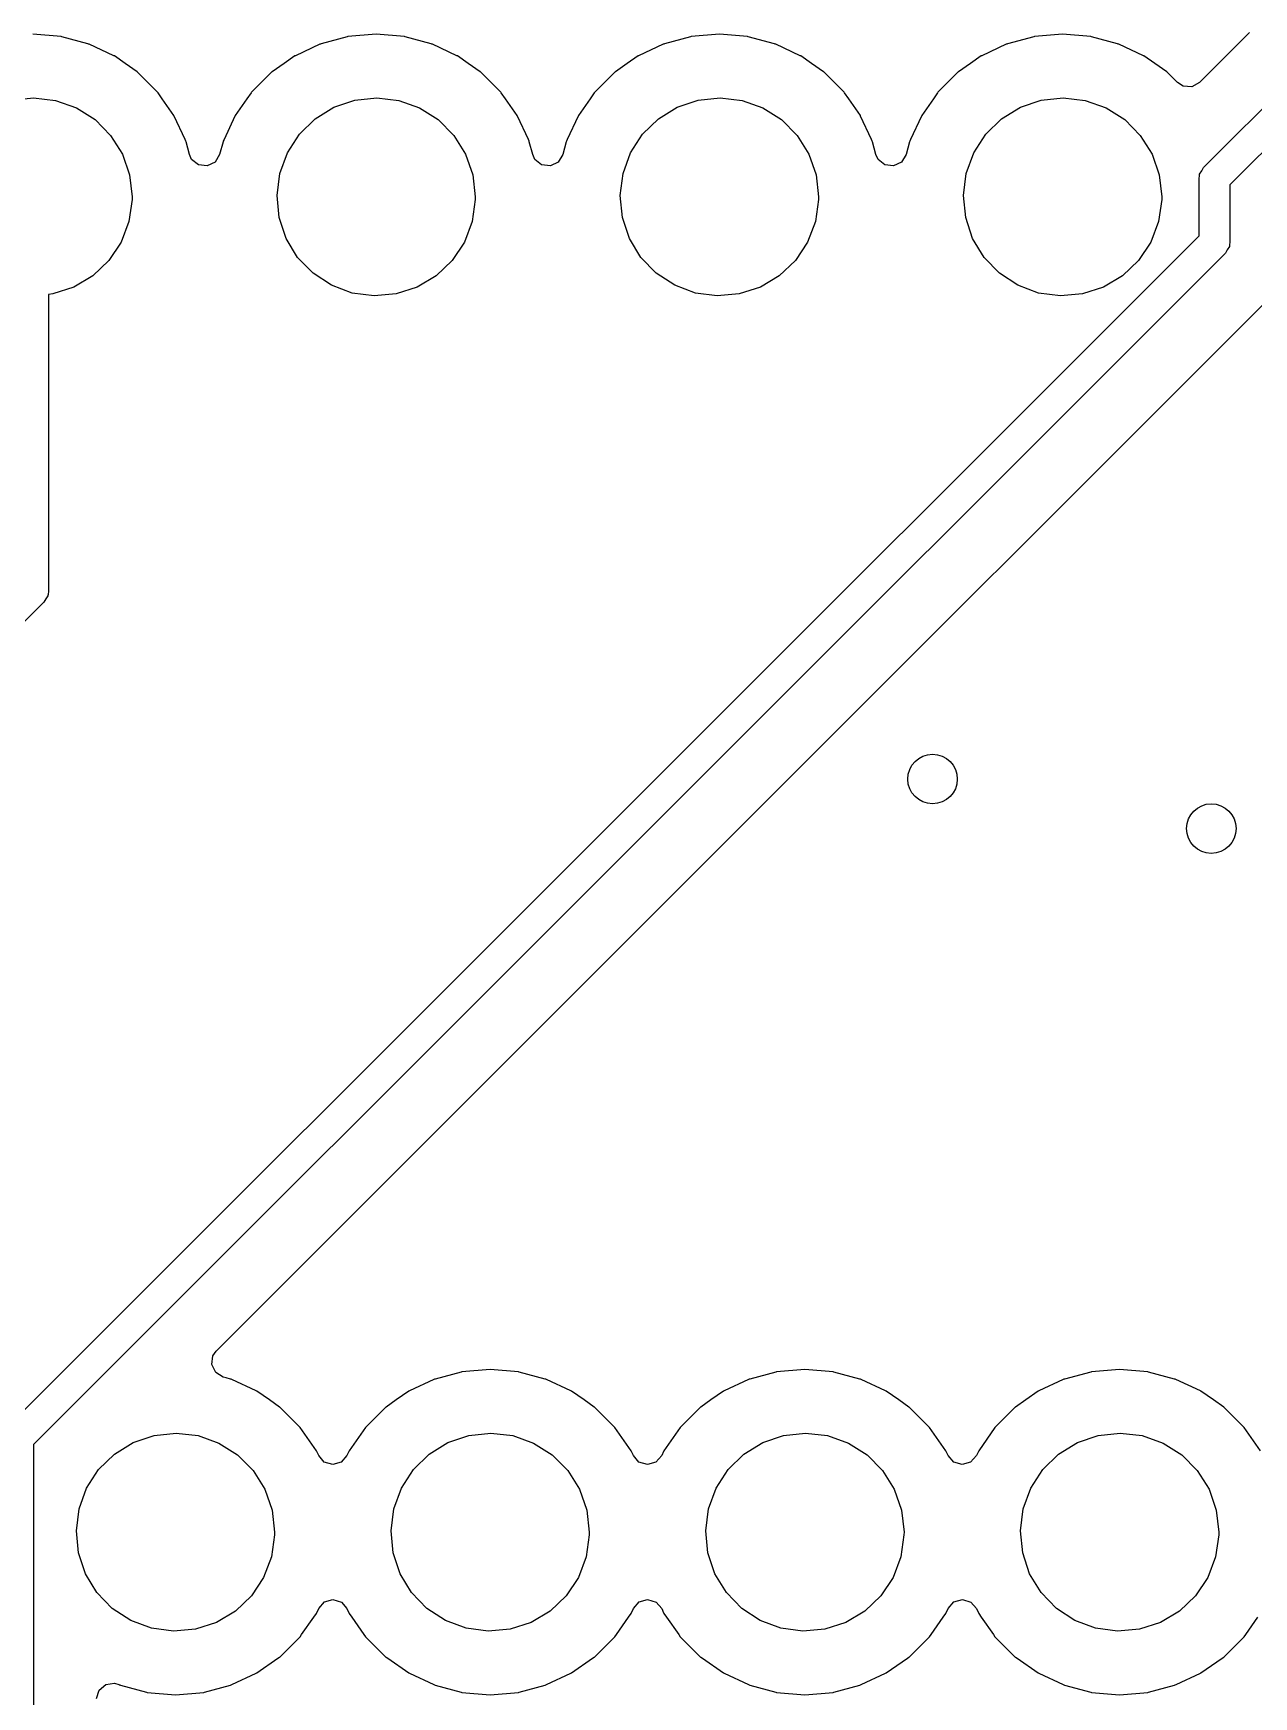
# Model space of a CAD drawing. Extents: x 0.3 to 11.5, y -8.2 to 3.2.
# Drawn here: x 6.452 to 6.84, y -2.124 to -1.595 of the extents above; entities that cross this region are included whole.
import ezdxf

# ---------------------------------------------------------------- set-up
doc = ezdxf.new("R2010")
doc.units = 0
doc.header["$MEASUREMENT"] = 0
doc.layers.add('BLACK', color=7, linetype='CONTINUOUS')

msp = doc.modelspace()

# ---------------------------------------------------------------- linework, layer by layer
at = {"layer": 'BLACK', "linetype": 'CONTINUOUS'}
for p, q in [((6.82411, -1.63755), (6.9141, -1.54756)), ((6.91961, -1.55596), (6.83251, -1.64307)), ((6.46115, -1.59592), (6.45217, -1.59514)), ((6.46136, -1.59598), (6.46115, -1.59592)), ((6.46965, -1.5982), (6.46136, -1.59598)), ((6.46136, -1.59598), (6.46136, -1.59598)), ((6.55204, -1.59598), (6.54375, -1.5982)), ((6.55224, -1.59592), (6.55204, -1.59598)), ((6.55204, -1.59598), (6.55204, -1.59598)), ((6.56122, -1.59514), (6.55224, -1.59592)), ((6.5702, -1.59592), (6.56122, -1.59514)), ((6.57041, -1.59598), (6.5702, -1.59592)), ((6.5787, -1.5982), (6.57041, -1.59598)), ((6.57041, -1.59598), (6.57041, -1.59598)), ((6.66109, -1.59598), (6.6528, -1.5982)), ((6.6613, -1.59592), (6.66109, -1.59598)), ((6.66109, -1.59598), (6.66109, -1.59598)), ((6.67028, -1.59514), (6.6613, -1.59592)), ((6.67926, -1.59592), (6.67028, -1.59514)), ((6.67947, -1.59598), (6.67926, -1.59592)), ((6.68776, -1.5982), (6.67947, -1.59598)), ((6.67947, -1.59598), (6.67947, -1.59598)), ((6.77015, -1.59598), (6.76186, -1.5982)), ((6.77035, -1.59592), (6.77015, -1.59598)), ((6.77015, -1.59598), (6.77015, -1.59598)), ((6.77933, -1.59514), (6.77035, -1.59592)), ((6.78831, -1.59592), (6.77933, -1.59514)), ((6.78852, -1.59598), (6.78831, -1.59592)), ((6.79681, -1.5982), (6.78852, -1.59598)), ((6.78852, -1.59598), (6.78852, -1.59598)), ((6.8382, -1.59515), (6.82285, -1.6105)), ((6.83871, -1.59455), (6.8382, -1.59515)), ((6.46986, -1.59826), (6.46965, -1.5982)), ((6.46965, -1.5982), (6.46965, -1.5982)), ((6.47005, -1.59835), (6.46986, -1.59826)), ((6.47783, -1.60197), (6.47005, -1.59835)), ((6.47005, -1.59835), (6.47005, -1.59835)), ((6.47803, -1.60207), (6.47783, -1.60197)), ((6.47783, -1.60197), (6.47783, -1.60197)), ((6.48143, -1.60445), (6.47803, -1.60207)), ((6.53537, -1.60207), (6.53197, -1.60445)), ((6.53556, -1.60197), (6.53537, -1.60207)), ((6.54334, -1.59835), (6.53556, -1.60197)), ((6.53556, -1.60197), (6.53556, -1.60197)), ((6.54354, -1.59826), (6.54334, -1.59835)), ((6.54334, -1.59835), (6.54334, -1.59835)), ((6.54375, -1.5982), (6.54354, -1.59826)), ((6.54375, -1.5982), (6.54375, -1.5982)), ((6.57891, -1.59826), (6.5787, -1.5982)), ((6.5787, -1.5982), (6.5787, -1.5982)), ((6.57911, -1.59835), (6.57891, -1.59826)), ((6.58688, -1.60197), (6.57911, -1.59835)), ((6.57911, -1.59835), (6.57911, -1.59835)), ((6.58708, -1.60207), (6.58688, -1.60197)), ((6.58688, -1.60197), (6.58688, -1.60197)), ((6.59048, -1.60445), (6.58708, -1.60207)), ((6.64442, -1.60207), (6.64102, -1.60445)), ((6.64462, -1.60197), (6.64442, -1.60207)), ((6.6524, -1.59835), (6.64462, -1.60197)), ((6.64462, -1.60197), (6.64462, -1.60197)), ((6.65259, -1.59826), (6.6524, -1.59835)), ((6.6524, -1.59835), (6.6524, -1.59835)), ((6.6528, -1.5982), (6.65259, -1.59826)), ((6.6528, -1.5982), (6.6528, -1.5982)), ((6.68797, -1.59826), (6.68776, -1.5982)), ((6.68776, -1.5982), (6.68776, -1.5982)), ((6.68816, -1.59835), (6.68797, -1.59826)), ((6.69594, -1.60197), (6.68816, -1.59835)), ((6.68816, -1.59835), (6.68816, -1.59835)), ((6.69614, -1.60207), (6.69594, -1.60197)), ((6.69594, -1.60197), (6.69594, -1.60197)), ((6.69954, -1.60445), (6.69614, -1.60207)), ((6.75348, -1.60207), (6.75008, -1.60445)), ((6.75367, -1.60197), (6.75348, -1.60207)), ((6.76145, -1.59835), (6.75367, -1.60197)), ((6.75367, -1.60197), (6.75367, -1.60197)), ((6.76165, -1.59826), (6.76145, -1.59835)), ((6.76145, -1.59835), (6.76145, -1.59835)), ((6.76186, -1.5982), (6.76165, -1.59826)), ((6.76186, -1.5982), (6.76186, -1.5982)), ((6.79702, -1.59826), (6.79681, -1.5982)), ((6.79681, -1.5982), (6.79681, -1.5982)), ((6.79722, -1.59835), (6.79702, -1.59826)), ((6.80499, -1.60197), (6.79722, -1.59835)), ((6.79722, -1.59835), (6.79722, -1.59835)), ((6.80519, -1.60207), (6.80499, -1.60197)), ((6.80499, -1.60197), (6.80499, -1.60197)), ((6.80859, -1.60445), (6.80519, -1.60207)), ((6.48523, -1.60711), (6.48143, -1.60445)), ((6.48541, -1.60724), (6.48523, -1.60711)), ((6.48523, -1.60711), (6.48523, -1.60711)), ((6.49178, -1.61361), (6.48541, -1.60724)), ((6.52798, -1.60724), (6.52161, -1.61361)), ((6.52816, -1.60711), (6.52798, -1.60724)), ((6.53197, -1.60445), (6.52816, -1.60711)), ((6.52816, -1.60711), (6.52816, -1.60711)), ((6.59429, -1.60711), (6.59048, -1.60445)), ((6.59446, -1.60724), (6.59429, -1.60711)), ((6.59429, -1.60711), (6.59429, -1.60711)), ((6.60084, -1.61361), (6.59446, -1.60724)), ((6.63704, -1.60724), (6.63067, -1.61361)), ((6.63722, -1.60711), (6.63704, -1.60724)), ((6.64102, -1.60445), (6.63722, -1.60711)), ((6.63722, -1.60711), (6.63722, -1.60711)), ((6.70334, -1.60711), (6.69954, -1.60445)), ((6.70352, -1.60724), (6.70334, -1.60711)), ((6.70334, -1.60711), (6.70334, -1.60711)), ((6.70989, -1.61361), (6.70352, -1.60724)), ((6.74609, -1.60724), (6.73972, -1.61361)), ((6.74627, -1.60711), (6.74609, -1.60724)), ((6.75008, -1.60445), (6.74627, -1.60711)), ((6.74627, -1.60711), (6.74627, -1.60711)), ((6.8124, -1.60711), (6.80859, -1.60445)), ((6.81257, -1.60724), (6.8124, -1.60711)), ((6.8124, -1.60711), (6.8124, -1.60711)), ((6.81583, -1.6105), (6.81257, -1.60724)), ((6.81761, -1.61164), (6.81583, -1.6105)), ((6.8204, -1.61184), (6.81761, -1.61164)), ((6.82285, -1.6105), (6.8204, -1.61184)), ((6.44541, -1.61609), (6.45239, -1.61536)), ((6.45239, -1.61536), (6.45936, -1.61619)), ((6.45936, -1.61619), (6.46598, -1.61854)), ((6.49191, -1.61379), (6.49178, -1.61361)), ((6.49325, -1.6157), (6.49191, -1.61379)), ((6.49191, -1.61379), (6.49191, -1.61379)), ((6.49695, -1.62099), (6.49325, -1.6157)), ((6.52015, -1.6157), (6.51644, -1.62099)), ((6.52149, -1.61379), (6.52015, -1.6157)), ((6.52161, -1.61361), (6.52149, -1.61379)), ((6.52149, -1.61379), (6.52149, -1.61379)), ((6.54781, -1.61835), (6.55446, -1.61609)), ((6.55446, -1.61609), (6.56144, -1.61536)), ((6.56144, -1.61536), (6.56842, -1.61619)), ((6.56842, -1.61619), (6.57503, -1.61854)), ((6.60096, -1.61379), (6.60084, -1.61361)), ((6.6023, -1.6157), (6.60096, -1.61379)), ((6.60096, -1.61379), (6.60096, -1.61379)), ((6.60601, -1.62099), (6.6023, -1.6157)), ((6.6292, -1.6157), (6.6255, -1.62099)), ((6.63054, -1.61379), (6.6292, -1.6157)), ((6.63067, -1.61361), (6.63054, -1.61379)), ((6.63054, -1.61379), (6.63054, -1.61379)), ((6.65687, -1.61835), (6.66352, -1.61609)), ((6.66352, -1.61609), (6.6705, -1.61536)), ((6.6705, -1.61536), (6.67747, -1.61619)), ((6.67747, -1.61619), (6.68409, -1.61854)), ((6.71002, -1.61379), (6.70989, -1.61361)), ((6.71136, -1.6157), (6.71002, -1.61379)), ((6.71002, -1.61379), (6.71002, -1.61379)), ((6.71506, -1.62099), (6.71136, -1.6157)), ((6.73826, -1.6157), (6.73455, -1.62099)), ((6.7396, -1.61379), (6.73826, -1.6157)), ((6.73972, -1.61361), (6.7396, -1.61379)), ((6.7396, -1.61379), (6.7396, -1.61379)), ((6.76592, -1.61835), (6.77257, -1.61609)), ((6.77257, -1.61609), (6.77955, -1.61536)), ((6.77955, -1.61536), (6.78653, -1.61619)), ((6.78653, -1.61619), (6.79314, -1.61854)), ((6.46598, -1.61854), (6.4719, -1.6223)), ((6.4719, -1.6223), (6.47685, -1.62729)), ((6.49705, -1.62119), (6.49695, -1.62099)), ((6.50053, -1.62865), (6.49705, -1.62119)), ((6.49705, -1.62119), (6.49705, -1.62119)), ((6.51635, -1.62119), (6.51287, -1.62865)), ((6.51644, -1.62099), (6.51635, -1.62119)), ((6.51635, -1.62119), (6.51635, -1.62119)), ((6.53682, -1.62694), (6.54183, -1.62203)), ((6.54183, -1.62203), (6.54781, -1.61835)), ((6.57503, -1.61854), (6.58096, -1.6223)), ((6.58096, -1.6223), (6.58591, -1.62729)), ((6.6061, -1.62119), (6.60601, -1.62099)), ((6.60958, -1.62865), (6.6061, -1.62119)), ((6.6061, -1.62119), (6.6061, -1.62119)), ((6.6254, -1.62119), (6.62192, -1.62865)), ((6.6255, -1.62099), (6.6254, -1.62119)), ((6.6254, -1.62119), (6.6254, -1.62119)), ((6.64587, -1.62694), (6.65089, -1.62203)), ((6.65089, -1.62203), (6.65687, -1.61835)), ((6.68409, -1.61854), (6.69002, -1.6223)), ((6.69002, -1.6223), (6.69496, -1.62729)), ((6.71516, -1.62119), (6.71506, -1.62099)), ((6.71864, -1.62865), (6.71516, -1.62119)), ((6.71516, -1.62119), (6.71516, -1.62119)), ((6.73446, -1.62119), (6.73098, -1.62865)), ((6.73455, -1.62099), (6.73446, -1.62119)), ((6.73446, -1.62119), (6.73446, -1.62119)), ((6.75493, -1.62694), (6.75994, -1.62203)), ((6.75994, -1.62203), (6.76592, -1.61835)), ((6.79314, -1.61854), (6.79907, -1.6223)), ((6.79907, -1.6223), (6.80402, -1.62729)), ((6.47685, -1.62729), (6.48057, -1.63324)), ((6.53301, -1.63285), (6.53682, -1.62694)), ((6.58591, -1.62729), (6.58963, -1.63324)), ((6.64207, -1.63285), (6.64587, -1.62694)), ((6.69496, -1.62729), (6.69868, -1.63324)), ((6.75112, -1.63285), (6.75493, -1.62694)), ((6.80402, -1.62729), (6.80774, -1.63324)), ((6.48057, -1.63324), (6.48288, -1.63987)), ((6.50076, -1.62916), (6.50053, -1.62865)), ((6.50082, -1.62937), (6.50076, -1.62916)), ((6.50191, -1.63343), (6.50082, -1.62937)), ((6.50082, -1.62937), (6.50082, -1.62937)), ((6.50259, -1.63492), (6.50191, -1.63343)), ((6.51149, -1.63343), (6.51003, -1.63581)), ((6.51257, -1.62937), (6.51149, -1.63343)), ((6.51263, -1.62916), (6.51257, -1.62937)), ((6.51257, -1.62937), (6.51257, -1.62937)), ((6.51287, -1.62865), (6.51263, -1.62916)), ((6.53061, -1.63944), (6.53301, -1.63285)), ((6.58963, -1.63324), (6.59194, -1.63987)), ((6.60982, -1.62916), (6.60958, -1.62865)), ((6.60987, -1.62937), (6.60982, -1.62916)), ((6.61096, -1.63343), (6.60987, -1.62937)), ((6.60987, -1.62937), (6.60987, -1.62937)), ((6.61164, -1.63492), (6.61096, -1.63343)), ((6.62054, -1.63343), (6.61909, -1.63581)), ((6.62163, -1.62937), (6.62054, -1.63343)), ((6.62169, -1.62916), (6.62163, -1.62937)), ((6.62163, -1.62937), (6.62163, -1.62937)), ((6.62192, -1.62865), (6.62169, -1.62916)), ((6.63967, -1.63944), (6.64207, -1.63285)), ((6.69868, -1.63324), (6.70099, -1.63987)), ((6.71887, -1.62916), (6.71864, -1.62865)), ((6.71893, -1.62937), (6.71887, -1.62916)), ((6.72002, -1.63343), (6.71893, -1.62937)), ((6.71893, -1.62937), (6.71893, -1.62937)), ((6.7207, -1.63492), (6.72002, -1.63343)), ((6.7296, -1.63343), (6.72814, -1.63581)), ((6.73068, -1.62937), (6.7296, -1.63343)), ((6.73074, -1.62916), (6.73068, -1.62937)), ((6.73068, -1.62937), (6.73068, -1.62937)), ((6.73098, -1.62865), (6.73074, -1.62916)), ((6.74872, -1.63944), (6.75112, -1.63285)), ((6.80774, -1.63324), (6.81005, -1.63987)), ((6.50474, -1.6367), (6.50259, -1.63492)), ((6.50752, -1.63703), (6.50474, -1.6367)), ((6.51003, -1.63581), (6.50752, -1.63703)), ((6.6138, -1.6367), (6.61164, -1.63492)), ((6.61657, -1.63703), (6.6138, -1.6367)), ((6.61909, -1.63581), (6.61657, -1.63703)), ((6.72285, -1.6367), (6.7207, -1.63492)), ((6.72563, -1.63703), (6.72285, -1.6367)), ((6.72814, -1.63581), (6.72563, -1.63703)), ((6.82287, -1.63963), (6.82353, -1.63861)), ((6.82353, -1.63861), (6.82411, -1.63755)), ((6.48288, -1.63987), (6.48367, -1.64685)), ((6.52973, -1.64641), (6.53061, -1.63944)), ((6.59194, -1.63987), (6.59272, -1.64685)), ((6.63879, -1.64641), (6.63967, -1.63944)), ((6.70099, -1.63987), (6.70178, -1.64685)), ((6.74784, -1.64641), (6.74872, -1.63944)), ((6.81005, -1.63987), (6.81083, -1.64685)), ((6.82267, -1.64103), (6.8228, -1.64016)), ((6.82267, -1.65921), (6.82267, -1.64103)), ((6.82278, -1.63998), (6.82284, -1.63988)), ((6.8228, -1.64016), (6.82278, -1.63998)), ((6.82284, -1.63988), (6.82287, -1.63963)), ((6.83251, -1.64307), (6.83251, -1.66124)), ((6.48365, -1.64773), (6.48268, -1.65468)), ((6.48367, -1.64685), (6.48365, -1.64773)), ((6.53042, -1.6534), (6.52973, -1.64641)), ((6.59271, -1.64773), (6.59173, -1.65468)), ((6.59272, -1.64685), (6.59271, -1.64773)), ((6.63947, -1.6534), (6.63879, -1.64641)), ((6.70176, -1.64773), (6.70079, -1.65468)), ((6.70178, -1.64685), (6.70176, -1.64773)), ((6.74853, -1.6534), (6.74784, -1.64641)), ((6.81082, -1.64773), (6.80984, -1.65468)), ((6.81083, -1.64685), (6.81082, -1.64773)), ((6.48268, -1.65468), (6.48018, -1.66125)), ((6.53263, -1.66006), (6.53042, -1.6534)), ((6.59173, -1.65468), (6.58924, -1.66125)), ((6.64169, -1.66006), (6.63947, -1.6534)), ((6.70079, -1.65468), (6.69829, -1.66125)), ((6.75074, -1.66006), (6.74853, -1.6534)), ((6.80984, -1.65468), (6.80735, -1.66125)), ((6.44397, -2.03791), (6.82267, -1.65921)), ((6.53627, -1.66607), (6.53263, -1.66006)), ((6.64533, -1.66607), (6.64169, -1.66006)), ((6.75438, -1.66607), (6.75074, -1.66006)), ((6.83107, -1.66472), (6.45237, -2.04343)), ((6.48018, -1.66125), (6.4763, -1.6671)), ((6.58924, -1.66125), (6.58535, -1.6671)), ((6.69829, -1.66125), (6.69441, -1.6671)), ((6.80735, -1.66125), (6.80346, -1.6671)), ((6.83165, -1.66366), (6.83107, -1.66472)), ((6.83231, -1.66264), (6.83165, -1.66366)), ((6.83235, -1.66239), (6.83231, -1.66264)), ((6.8324, -1.66229), (6.83235, -1.66239)), ((6.83251, -1.66124), (6.83239, -1.66211)), ((6.83239, -1.66211), (6.8324, -1.66229)), ((6.4763, -1.6671), (6.47121, -1.67194)), ((6.54115, -1.67112), (6.53627, -1.66607)), ((6.58535, -1.6671), (6.58027, -1.67194)), ((6.6502, -1.67112), (6.64533, -1.66607)), ((6.69441, -1.6671), (6.68932, -1.67194)), ((6.75926, -1.67112), (6.75438, -1.66607)), ((6.80346, -1.6671), (6.79838, -1.67194)), ((6.46518, -1.67553), (6.4585, -1.6777)), ((6.47121, -1.67194), (6.46518, -1.67553)), ((6.54702, -1.67496), (6.54115, -1.67112)), ((6.5536, -1.67741), (6.54702, -1.67496)), ((6.57424, -1.67553), (6.56756, -1.6777)), ((6.58027, -1.67194), (6.57424, -1.67553)), ((6.65608, -1.67496), (6.6502, -1.67112)), ((6.66266, -1.67741), (6.65608, -1.67496)), ((6.68329, -1.67553), (6.67661, -1.6777)), ((6.68932, -1.67194), (6.68329, -1.67553)), ((6.76513, -1.67496), (6.75926, -1.67112)), ((6.77172, -1.67741), (6.76513, -1.67496)), ((6.79235, -1.67553), (6.78567, -1.6777)), ((6.79838, -1.67194), (6.79235, -1.67553)), ((6.4585, -1.6777), (6.45709, -1.67783)), ((6.45709, -1.67783), (6.45709, -1.77224)), ((6.56056, -1.67834), (6.5536, -1.67741)), ((6.56756, -1.6777), (6.56056, -1.67834)), ((6.66962, -1.67834), (6.66266, -1.67741)), ((6.67661, -1.6777), (6.66962, -1.67834)), ((6.67266, -1.85144), (6.84289, -1.68122)), ((6.77868, -1.67834), (6.77172, -1.67741)), ((6.78567, -1.6777), (6.77868, -1.67834)), ((6.45565, -1.77572), (6.20237, -2.029)), ((6.45623, -1.77466), (6.45565, -1.77572)), ((6.45689, -1.77364), (6.45623, -1.77466)), ((6.45692, -1.77339), (6.45689, -1.77364)), ((6.45698, -1.77329), (6.45692, -1.77339)), ((6.45709, -1.77224), (6.45696, -1.77311)), ((6.45696, -1.77311), (6.45698, -1.77329)), ((6.51041, -2.0137), (6.67266, -1.85144)), ((6.50936, -2.01525), (6.51041, -2.0137)), ((6.50903, -2.01803), (6.50936, -2.01525)), ((6.51025, -2.02054), (6.50903, -2.01803)), ((6.59744, -2.01955), (6.58847, -2.02033)), ((6.60642, -2.02033), (6.59744, -2.01955)), ((6.69744, -2.01955), (6.68847, -2.02033)), ((6.70642, -2.02033), (6.69744, -2.01955)), ((6.79744, -2.01955), (6.78847, -2.02033)), ((6.80642, -2.02033), (6.79744, -2.01955)), ((6.51263, -2.022), (6.51025, -2.02054)), ((6.51352, -2.02224), (6.51263, -2.022)), ((6.51492, -2.02261), (6.51352, -2.02224)), ((6.51513, -2.02267), (6.51492, -2.02261)), ((6.51492, -2.02261), (6.51492, -2.02261)), ((6.51533, -2.02276), (6.51513, -2.02267)), ((6.5231, -2.02638), (6.51533, -2.02276)), ((6.51533, -2.02276), (6.51533, -2.02276)), ((6.57956, -2.02276), (6.57178, -2.02638)), ((6.57976, -2.02267), (6.57956, -2.02276)), ((6.57956, -2.02276), (6.57956, -2.02276)), ((6.57997, -2.02261), (6.57976, -2.02267)), ((6.58826, -2.02039), (6.57997, -2.02261)), ((6.57997, -2.02261), (6.57997, -2.02261)), ((6.58847, -2.02033), (6.58826, -2.02039)), ((6.58826, -2.02039), (6.58826, -2.02039)), ((6.60663, -2.02039), (6.60642, -2.02033)), ((6.61492, -2.02261), (6.60663, -2.02039)), ((6.60663, -2.02039), (6.60663, -2.02039)), ((6.61513, -2.02267), (6.61492, -2.02261)), ((6.61492, -2.02261), (6.61492, -2.02261)), ((6.61533, -2.02276), (6.61513, -2.02267)), ((6.6231, -2.02638), (6.61533, -2.02276)), ((6.61533, -2.02276), (6.61533, -2.02276)), ((6.67956, -2.02276), (6.67178, -2.02638)), ((6.67976, -2.02267), (6.67956, -2.02276)), ((6.67956, -2.02276), (6.67956, -2.02276)), ((6.67997, -2.02261), (6.67976, -2.02267)), ((6.68826, -2.02039), (6.67997, -2.02261)), ((6.67997, -2.02261), (6.67997, -2.02261)), ((6.68847, -2.02033), (6.68826, -2.02039)), ((6.68826, -2.02039), (6.68826, -2.02039)), ((6.70663, -2.02039), (6.70642, -2.02033)), ((6.71492, -2.02261), (6.70663, -2.02039)), ((6.70663, -2.02039), (6.70663, -2.02039)), ((6.71513, -2.02267), (6.71492, -2.02261)), ((6.71492, -2.02261), (6.71492, -2.02261)), ((6.71533, -2.02276), (6.71513, -2.02267)), ((6.7231, -2.02638), (6.71533, -2.02276)), ((6.71533, -2.02276), (6.71533, -2.02276)), ((6.77956, -2.02276), (6.77178, -2.02638)), ((6.77976, -2.02267), (6.77956, -2.02276)), ((6.77956, -2.02276), (6.77956, -2.02276)), ((6.77997, -2.02261), (6.77976, -2.02267)), ((6.78826, -2.02039), (6.77997, -2.02261)), ((6.77997, -2.02261), (6.77997, -2.02261)), ((6.78847, -2.02033), (6.78826, -2.02039)), ((6.78826, -2.02039), (6.78826, -2.02039)), ((6.80663, -2.02039), (6.80642, -2.02033)), ((6.81492, -2.02261), (6.80663, -2.02039)), ((6.80663, -2.02039), (6.80663, -2.02039)), ((6.81513, -2.02267), (6.81492, -2.02261)), ((6.81492, -2.02261), (6.81492, -2.02261)), ((6.81533, -2.02276), (6.81513, -2.02267)), ((6.8231, -2.02638), (6.81533, -2.02276)), ((6.81533, -2.02276), (6.81533, -2.02276)), ((6.52311, -2.02638), (6.5231, -2.02638)), ((6.5233, -2.02648), (6.52311, -2.02638)), ((6.52728, -2.02926), (6.5233, -2.02648)), ((6.53051, -2.03152), (6.52728, -2.02926)), ((6.56761, -2.02926), (6.56438, -2.03152)), ((6.57159, -2.02648), (6.56761, -2.02926)), ((6.57178, -2.02638), (6.57159, -2.02648)), ((6.57178, -2.02638), (6.57178, -2.02638)), ((6.6233, -2.02648), (6.6231, -2.02638)), ((6.6231, -2.02638), (6.6231, -2.02638)), ((6.62728, -2.02926), (6.6233, -2.02648)), ((6.63051, -2.03152), (6.62728, -2.02926)), ((6.66761, -2.02926), (6.66438, -2.03152)), ((6.67159, -2.02648), (6.66761, -2.02926)), ((6.67178, -2.02638), (6.67159, -2.02648)), ((6.67178, -2.02638), (6.67178, -2.02638)), ((6.7233, -2.02648), (6.7231, -2.02638)), ((6.7231, -2.02638), (6.7231, -2.02638)), ((6.72728, -2.02926), (6.7233, -2.02648)), ((6.73051, -2.03152), (6.72728, -2.02926)), ((6.76761, -2.02926), (6.76438, -2.03152)), ((6.77159, -2.02648), (6.76761, -2.02926)), ((6.77178, -2.02638), (6.77159, -2.02648)), ((6.77178, -2.02638), (6.77178, -2.02638)), ((6.8233, -2.02648), (6.8231, -2.02638)), ((6.8231, -2.02638), (6.8231, -2.02638)), ((6.82728, -2.02926), (6.8233, -2.02648)), ((6.83051, -2.03152), (6.82728, -2.02926)), ((6.53069, -2.03165), (6.53051, -2.03152)), ((6.53051, -2.03152), (6.53051, -2.03152)), ((6.53706, -2.03802), (6.53069, -2.03165)), ((6.5642, -2.03165), (6.55783, -2.03802)), ((6.56438, -2.03152), (6.5642, -2.03165)), ((6.56438, -2.03152), (6.56438, -2.03152)), ((6.63069, -2.03165), (6.63051, -2.03152)), ((6.63051, -2.03152), (6.63051, -2.03152)), ((6.63706, -2.03802), (6.63069, -2.03165)), ((6.6642, -2.03165), (6.65783, -2.03802)), ((6.66438, -2.03152), (6.6642, -2.03165)), ((6.66438, -2.03152), (6.66438, -2.03152)), ((6.73069, -2.03165), (6.73051, -2.03152)), ((6.73051, -2.03152), (6.73051, -2.03152)), ((6.73706, -2.03802), (6.73069, -2.03165)), ((6.7642, -2.03165), (6.75783, -2.03802)), ((6.76438, -2.03152), (6.7642, -2.03165)), ((6.76438, -2.03152), (6.76438, -2.03152)), ((6.83069, -2.03165), (6.83051, -2.03152)), ((6.83051, -2.03152), (6.83051, -2.03152)), ((6.83706, -2.03802), (6.83069, -2.03165)), ((6.48403, -2.04276), (6.49068, -2.0405)), ((6.49068, -2.0405), (6.49766, -2.03976)), ((6.49766, -2.03976), (6.50464, -2.0406)), ((6.50464, -2.0406), (6.51125, -2.04295)), ((6.54223, -2.0454), (6.53706, -2.03802)), ((6.55783, -2.03802), (6.55266, -2.0454)), ((6.58403, -2.04276), (6.59068, -2.0405)), ((6.59068, -2.0405), (6.59766, -2.03976)), ((6.59766, -2.03976), (6.60464, -2.0406)), ((6.60464, -2.0406), (6.61125, -2.04295)), ((6.64223, -2.0454), (6.63706, -2.03802)), ((6.65783, -2.03802), (6.65266, -2.0454)), ((6.68403, -2.04276), (6.69068, -2.0405)), ((6.69068, -2.0405), (6.69766, -2.03976)), ((6.69766, -2.03976), (6.70464, -2.0406)), ((6.70464, -2.0406), (6.71125, -2.04295)), ((6.74223, -2.0454), (6.73706, -2.03802)), ((6.75783, -2.03802), (6.75266, -2.0454)), ((6.78403, -2.04276), (6.79068, -2.0405)), ((6.79068, -2.0405), (6.79766, -2.03976)), ((6.79766, -2.03976), (6.80464, -2.0406)), ((6.80464, -2.0406), (6.81125, -2.04295)), ((6.84223, -2.0454), (6.83706, -2.03802)), ((6.45237, -2.04343), (6.45237, -2.17696)), ((6.47805, -2.04644), (6.48403, -2.04276)), ((6.51125, -2.04295), (6.51718, -2.04671)), ((6.54232, -2.0456), (6.54223, -2.0454)), ((6.54295, -2.04695), (6.54232, -2.0456)), ((6.54232, -2.0456), (6.54232, -2.0456)), ((6.55257, -2.0456), (6.55194, -2.04695)), ((6.55266, -2.0454), (6.55257, -2.0456)), ((6.55257, -2.0456), (6.55257, -2.0456)), ((6.57805, -2.04644), (6.58403, -2.04276)), ((6.61125, -2.04295), (6.61718, -2.04671)), ((6.64232, -2.0456), (6.64223, -2.0454)), ((6.64295, -2.04695), (6.64232, -2.0456)), ((6.64232, -2.0456), (6.64232, -2.0456)), ((6.65257, -2.0456), (6.65194, -2.04695)), ((6.65266, -2.0454), (6.65257, -2.0456)), ((6.65257, -2.0456), (6.65257, -2.0456)), ((6.67805, -2.04644), (6.68403, -2.04276)), ((6.71125, -2.04295), (6.71718, -2.04671)), ((6.74232, -2.0456), (6.74223, -2.0454)), ((6.74295, -2.04695), (6.74232, -2.0456)), ((6.74232, -2.0456), (6.74232, -2.0456)), ((6.75257, -2.0456), (6.75194, -2.04695)), ((6.75266, -2.0454), (6.75257, -2.0456)), ((6.75257, -2.0456), (6.75257, -2.0456)), ((6.77805, -2.04644), (6.78403, -2.04276)), ((6.81125, -2.04295), (6.81718, -2.04671)), ((6.46923, -2.05726), (6.47304, -2.05135)), ((6.47304, -2.05135), (6.47805, -2.04644)), ((6.51718, -2.04671), (6.52213, -2.0517)), ((6.54473, -2.049), (6.54295, -2.04695)), ((6.54741, -2.04981), (6.54473, -2.049)), ((6.55009, -2.04904), (6.54741, -2.04981)), ((6.55194, -2.04695), (6.55009, -2.04904)), ((6.56923, -2.05726), (6.57304, -2.05135)), ((6.57304, -2.05135), (6.57805, -2.04644)), ((6.61718, -2.04671), (6.62213, -2.0517)), ((6.64473, -2.049), (6.64295, -2.04695)), ((6.64741, -2.04981), (6.64473, -2.049)), ((6.65009, -2.04904), (6.64741, -2.04981)), ((6.65194, -2.04695), (6.65009, -2.04904)), ((6.66923, -2.05726), (6.67304, -2.05135)), ((6.67304, -2.05135), (6.67805, -2.04644)), ((6.71718, -2.04671), (6.72213, -2.0517)), ((6.74473, -2.049), (6.74295, -2.04695)), ((6.74741, -2.04981), (6.74473, -2.049)), ((6.75009, -2.04904), (6.74741, -2.04981)), ((6.75194, -2.04695), (6.75009, -2.04904)), ((6.76923, -2.05726), (6.77304, -2.05135)), ((6.77304, -2.05135), (6.77805, -2.04644)), ((6.81718, -2.04671), (6.82213, -2.0517)), ((6.52213, -2.0517), (6.52585, -2.05765)), ((6.62213, -2.0517), (6.62585, -2.05765)), ((6.72213, -2.0517), (6.72585, -2.05765)), ((6.82213, -2.0517), (6.82585, -2.05765)), ((6.46683, -2.06385), (6.46923, -2.05726)), ((6.52585, -2.05765), (6.52816, -2.06428)), ((6.56683, -2.06385), (6.56923, -2.05726)), ((6.62585, -2.05765), (6.62816, -2.06428)), ((6.66683, -2.06385), (6.66923, -2.05726)), ((6.72585, -2.05765), (6.72816, -2.06428)), ((6.76683, -2.06385), (6.76923, -2.05726)), ((6.82585, -2.05765), (6.82816, -2.06428)), ((6.46595, -2.07082), (6.46683, -2.06385)), ((6.52816, -2.06428), (6.52894, -2.07126)), ((6.56595, -2.07082), (6.56683, -2.06385)), ((6.62816, -2.06428), (6.62894, -2.07126)), ((6.66595, -2.07082), (6.66683, -2.06385)), ((6.72816, -2.06428), (6.72894, -2.07126)), ((6.76595, -2.07082), (6.76683, -2.06385)), ((6.82816, -2.06428), (6.82894, -2.07126)), ((6.46664, -2.07781), (6.46595, -2.07082)), ((6.52893, -2.07214), (6.52795, -2.07909)), ((6.52894, -2.07126), (6.52893, -2.07214)), ((6.56664, -2.07781), (6.56595, -2.07082)), ((6.62893, -2.07214), (6.62795, -2.07909)), ((6.62894, -2.07126), (6.62893, -2.07214)), ((6.66664, -2.07781), (6.66595, -2.07082)), ((6.72893, -2.07214), (6.72795, -2.07909)), ((6.72894, -2.07126), (6.72893, -2.07214)), ((6.76664, -2.07781), (6.76595, -2.07082)), ((6.82893, -2.07214), (6.82795, -2.07909)), ((6.82894, -2.07126), (6.82893, -2.07214)), ((6.46885, -2.08447), (6.46664, -2.07781)), ((6.56885, -2.08447), (6.56664, -2.07781)), ((6.66885, -2.08447), (6.66664, -2.07781)), ((6.76885, -2.08447), (6.76664, -2.07781)), ((6.52795, -2.07909), (6.52546, -2.08566)), ((6.62795, -2.07909), (6.62546, -2.08566)), ((6.72795, -2.07909), (6.72546, -2.08566)), ((6.82795, -2.07909), (6.82546, -2.08566)), ((6.47249, -2.09048), (6.46885, -2.08447)), ((6.52546, -2.08566), (6.52157, -2.09151)), ((6.57249, -2.09048), (6.56885, -2.08447)), ((6.62546, -2.08566), (6.62157, -2.09151)), ((6.67249, -2.09048), (6.66885, -2.08447)), ((6.72546, -2.08566), (6.72157, -2.09151)), ((6.77249, -2.09048), (6.76885, -2.08447)), ((6.82546, -2.08566), (6.82157, -2.09151)), ((6.47737, -2.09553), (6.47249, -2.09048)), ((6.52157, -2.09151), (6.51649, -2.09635)), ((6.54295, -2.09557), (6.5448, -2.09347)), ((6.5448, -2.09347), (6.54748, -2.09271)), ((6.54748, -2.09271), (6.55016, -2.09352)), ((6.55016, -2.09352), (6.55194, -2.09557)), ((6.57737, -2.09553), (6.57249, -2.09048)), ((6.62157, -2.09151), (6.61649, -2.09635)), ((6.64295, -2.09557), (6.6448, -2.09347)), ((6.6448, -2.09347), (6.64748, -2.09271)), ((6.64748, -2.09271), (6.65016, -2.09352)), ((6.65016, -2.09352), (6.65194, -2.09557)), ((6.67737, -2.09553), (6.67249, -2.09048)), ((6.72157, -2.09151), (6.71649, -2.09635)), ((6.74295, -2.09557), (6.7448, -2.09347)), ((6.7448, -2.09347), (6.74748, -2.09271)), ((6.74748, -2.09271), (6.75016, -2.09352)), ((6.75016, -2.09352), (6.75194, -2.09557)), ((6.77737, -2.09553), (6.77249, -2.09048)), ((6.82157, -2.09151), (6.81649, -2.09635)), ((6.48324, -2.09937), (6.47737, -2.09553)), ((6.51649, -2.09635), (6.51046, -2.09994)), ((6.53754, -2.10381), (6.5414, -2.09831)), ((6.5414, -2.09831), (6.54223, -2.09712)), ((6.54223, -2.09712), (6.54232, -2.09692)), ((6.54232, -2.09692), (6.54295, -2.09557)), ((6.54232, -2.09692), (6.54232, -2.09692)), ((6.55194, -2.09557), (6.55257, -2.09692)), ((6.55257, -2.09692), (6.55257, -2.09692)), ((6.55257, -2.09692), (6.55266, -2.09712)), ((6.55266, -2.09712), (6.55349, -2.09831)), ((6.55349, -2.09831), (6.55735, -2.10381)), ((6.58324, -2.09937), (6.57737, -2.09553)), ((6.61649, -2.09635), (6.61046, -2.09994)), ((6.63754, -2.10381), (6.6414, -2.09831)), ((6.6414, -2.09831), (6.64223, -2.09712)), ((6.64223, -2.09712), (6.64232, -2.09692)), ((6.64232, -2.09692), (6.64295, -2.09557)), ((6.64232, -2.09692), (6.64232, -2.09692)), ((6.65194, -2.09557), (6.65257, -2.09692)), ((6.65257, -2.09692), (6.65257, -2.09692)), ((6.65257, -2.09692), (6.65266, -2.09712)), ((6.65266, -2.09712), (6.65349, -2.09831)), ((6.65349, -2.09831), (6.65735, -2.10381)), ((6.68324, -2.09937), (6.67737, -2.09553)), ((6.71649, -2.09635), (6.71046, -2.09994)), ((6.73754, -2.10381), (6.7414, -2.09831)), ((6.7414, -2.09831), (6.74223, -2.09712)), ((6.74223, -2.09712), (6.74232, -2.09692)), ((6.74232, -2.09692), (6.74295, -2.09557)), ((6.74232, -2.09692), (6.74232, -2.09692)), ((6.75194, -2.09557), (6.75257, -2.09692)), ((6.75257, -2.09692), (6.75257, -2.09692)), ((6.75257, -2.09692), (6.75266, -2.09712)), ((6.75266, -2.09712), (6.75349, -2.09831)), ((6.75349, -2.09831), (6.75735, -2.10381)), ((6.78324, -2.09937), (6.77737, -2.09553)), ((6.81649, -2.09635), (6.81046, -2.09994)), ((6.83754, -2.10381), (6.8414, -2.09831)), ((6.48983, -2.10182), (6.48324, -2.09937)), ((6.49679, -2.10275), (6.48983, -2.10182)), ((6.50378, -2.10211), (6.49679, -2.10275)), ((6.51046, -2.09994), (6.50378, -2.10211)), ((6.53706, -2.1045), (6.53754, -2.10381)), ((6.55735, -2.10381), (6.55783, -2.1045)), ((6.58983, -2.10182), (6.58324, -2.09937)), ((6.59679, -2.10275), (6.58983, -2.10182)), ((6.60378, -2.10211), (6.59679, -2.10275)), ((6.61046, -2.09994), (6.60378, -2.10211)), ((6.63706, -2.1045), (6.63754, -2.10381)), ((6.65735, -2.10381), (6.65783, -2.1045)), ((6.68983, -2.10182), (6.68324, -2.09937)), ((6.69679, -2.10275), (6.68983, -2.10182)), ((6.70378, -2.10211), (6.69679, -2.10275)), ((6.71046, -2.09994), (6.70378, -2.10211)), ((6.73706, -2.1045), (6.73754, -2.10381)), ((6.75735, -2.10381), (6.75783, -2.1045)), ((6.78983, -2.10182), (6.78324, -2.09937)), ((6.79679, -2.10275), (6.78983, -2.10182)), ((6.80378, -2.10211), (6.79679, -2.10275)), ((6.81046, -2.09994), (6.80378, -2.10211)), ((6.83706, -2.1045), (6.83754, -2.10381)), ((6.53069, -2.11087), (6.53706, -2.1045)), ((6.55783, -2.1045), (6.5642, -2.11087)), ((6.63069, -2.11087), (6.63706, -2.1045)), ((6.65783, -2.1045), (6.6642, -2.11087)), ((6.73069, -2.11087), (6.73706, -2.1045)), ((6.75783, -2.1045), (6.7642, -2.11087)), ((6.83069, -2.11087), (6.83706, -2.1045)), ((6.5233, -2.11604), (6.53001, -2.11135)), ((6.53001, -2.11135), (6.53051, -2.111)), ((6.53051, -2.111), (6.53069, -2.11087)), ((6.53051, -2.111), (6.53051, -2.111)), ((6.5642, -2.11087), (6.56438, -2.111)), ((6.56438, -2.111), (6.56438, -2.111)), ((6.56438, -2.111), (6.56488, -2.11135)), ((6.56488, -2.11135), (6.57159, -2.11604)), ((6.6233, -2.11604), (6.63001, -2.11135)), ((6.63001, -2.11135), (6.63051, -2.111)), ((6.63051, -2.111), (6.63069, -2.11087)), ((6.63051, -2.111), (6.63051, -2.111)), ((6.6642, -2.11087), (6.66438, -2.111)), ((6.66438, -2.111), (6.66438, -2.111)), ((6.66438, -2.111), (6.66488, -2.11135)), ((6.66488, -2.11135), (6.67159, -2.11604)), ((6.7233, -2.11604), (6.73001, -2.11135)), ((6.73001, -2.11135), (6.73051, -2.111)), ((6.73051, -2.111), (6.73069, -2.11087)), ((6.73051, -2.111), (6.73051, -2.111)), ((6.7642, -2.11087), (6.76438, -2.111)), ((6.76438, -2.111), (6.76438, -2.111)), ((6.76438, -2.111), (6.76488, -2.11135)), ((6.76488, -2.11135), (6.77159, -2.11604)), ((6.8233, -2.11604), (6.83001, -2.11135)), ((6.83001, -2.11135), (6.83051, -2.111)), ((6.83051, -2.111), (6.83069, -2.11087)), ((6.83051, -2.111), (6.83051, -2.111)), ((6.47317, -2.12152), (6.47529, -2.11969)), ((6.47529, -2.11969), (6.47805, -2.11929)), ((6.47805, -2.11929), (6.47944, -2.11971)), ((6.47944, -2.11971), (6.47956, -2.11976)), ((6.47956, -2.11976), (6.47956, -2.11976)), ((6.47956, -2.11976), (6.47976, -2.11985)), ((6.47976, -2.11985), (6.47997, -2.11991)), ((6.47997, -2.11991), (6.47997, -2.11991)), ((6.47997, -2.11991), (6.48826, -2.12213)), ((6.50663, -2.12213), (6.51492, -2.11991)), ((6.51492, -2.11991), (6.51513, -2.11985)), ((6.51492, -2.11991), (6.51492, -2.11991)), ((6.51513, -2.11985), (6.51537, -2.11974)), ((6.51537, -2.11974), (6.5231, -2.11614)), ((6.5231, -2.11614), (6.52311, -2.11614)), ((6.52311, -2.11614), (6.5233, -2.11604)), ((6.57159, -2.11604), (6.57178, -2.11614)), ((6.57178, -2.11614), (6.57178, -2.11614)), ((6.57178, -2.11614), (6.57952, -2.11974)), ((6.57952, -2.11974), (6.57976, -2.11985)), ((6.57976, -2.11985), (6.57997, -2.11991)), ((6.57997, -2.11991), (6.57997, -2.11991)), ((6.57997, -2.11991), (6.58826, -2.12213)), ((6.60663, -2.12213), (6.61492, -2.11991)), ((6.61492, -2.11991), (6.61513, -2.11985)), ((6.61492, -2.11991), (6.61492, -2.11991)), ((6.61513, -2.11985), (6.61537, -2.11974)), ((6.61537, -2.11974), (6.6231, -2.11614)), ((6.6231, -2.11614), (6.6233, -2.11604)), ((6.6231, -2.11614), (6.6231, -2.11614)), ((6.67159, -2.11604), (6.67178, -2.11614)), ((6.67178, -2.11614), (6.67178, -2.11614)), ((6.67178, -2.11614), (6.67952, -2.11974)), ((6.67952, -2.11974), (6.67976, -2.11985)), ((6.67976, -2.11985), (6.67997, -2.11991)), ((6.67997, -2.11991), (6.67997, -2.11991)), ((6.67997, -2.11991), (6.68826, -2.12213)), ((6.70663, -2.12213), (6.71492, -2.11991)), ((6.71492, -2.11991), (6.71513, -2.11985)), ((6.71492, -2.11991), (6.71492, -2.11991)), ((6.71513, -2.11985), (6.71537, -2.11974)), ((6.71537, -2.11974), (6.7231, -2.11614)), ((6.7231, -2.11614), (6.7233, -2.11604)), ((6.7231, -2.11614), (6.7231, -2.11614)), ((6.77159, -2.11604), (6.77178, -2.11614)), ((6.77178, -2.11614), (6.77178, -2.11614)), ((6.77178, -2.11614), (6.77952, -2.11974)), ((6.77952, -2.11974), (6.77976, -2.11985)), ((6.77976, -2.11985), (6.77997, -2.11991)), ((6.77997, -2.11991), (6.77997, -2.11991)), ((6.77997, -2.11991), (6.78826, -2.12213)), ((6.80663, -2.12213), (6.81492, -2.11991)), ((6.81492, -2.11991), (6.81513, -2.11985)), ((6.81492, -2.11991), (6.81492, -2.11991)), ((6.81513, -2.11985), (6.81537, -2.11974)), ((6.81537, -2.11974), (6.8231, -2.11614)), ((6.8231, -2.11614), (6.8233, -2.11604)), ((6.8231, -2.11614), (6.8231, -2.11614)), ((6.47239, -2.1242), (6.47317, -2.12152)), ((6.48826, -2.12213), (6.48826, -2.12213)), ((6.48826, -2.12213), (6.48847, -2.12219)), ((6.48847, -2.12219), (6.49744, -2.12297)), ((6.49744, -2.12297), (6.50642, -2.12219)), ((6.50642, -2.12219), (6.50663, -2.12213)), ((6.50663, -2.12213), (6.50663, -2.12213)), ((6.58826, -2.12213), (6.58826, -2.12213)), ((6.58826, -2.12213), (6.58847, -2.12219)), ((6.58847, -2.12219), (6.59744, -2.12297)), ((6.59744, -2.12297), (6.60642, -2.12219)), ((6.60642, -2.12219), (6.60663, -2.12213)), ((6.60663, -2.12213), (6.60663, -2.12213)), ((6.68826, -2.12213), (6.68826, -2.12213)), ((6.68826, -2.12213), (6.68847, -2.12219)), ((6.68847, -2.12219), (6.69744, -2.12297)), ((6.69744, -2.12297), (6.70642, -2.12219)), ((6.70642, -2.12219), (6.70663, -2.12213)), ((6.70663, -2.12213), (6.70663, -2.12213)), ((6.78826, -2.12213), (6.78826, -2.12213)), ((6.78826, -2.12213), (6.78847, -2.12219)), ((6.78847, -2.12219), (6.79744, -2.12297)), ((6.79744, -2.12297), (6.80642, -2.12219)), ((6.80642, -2.12219), (6.80663, -2.12213)), ((6.80663, -2.12213), (6.80663, -2.12213))]:
    msp.add_line(p, q, dxfattribs=at)
at = {"layer": 'BLACK'}
for centre in [(6.738, -1.83189), (6.82658, -1.84764)]:
    msp.add_circle(centre, 0.00787, dxfattribs=at)

doc.saveas('drawing.dxf')
